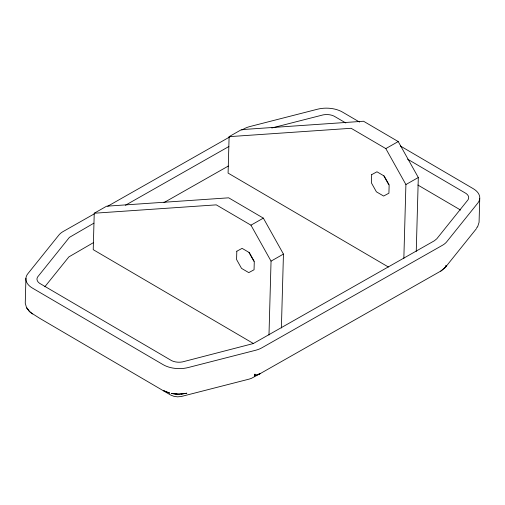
<?xml version="1.0" encoding="UTF-8"?>
<svg xmlns="http://www.w3.org/2000/svg" width="505" height="505" viewBox="0 0 505 505"><rect width="100%" height="100%" fill="white"/><g stroke="black" fill="none" stroke-linecap="round" stroke-linejoin="round"><path stroke-width="0.76" d="M25.925 278.261L25.25 303.246L26.645 308.037M281.386 328.01L283.45 254.084L263.351 218.135L228.677 197.821L106.643 206.191L94.239 213.23L93.223 249.666L253.554 343.596M416.246 251.433L418.31 177.514L398.218 141.564L363.537 121.244L241.504 129.621L229.106 136.659L228.09 173.095L388.414 267.025M268.982 335.049L271.046 261.129L250.953 225.173L216.273 204.86L94.239 213.23M403.842 258.478L405.906 184.552L385.814 148.603L351.139 128.289L229.106 136.659M479.737 198.516L479.075 222.307L477.572 226.998M255.132 374.382L254.312 375.935L254.823 375.537L254.943 374.06L254.552 375.853L260.201 373.624L441.503 270.661L445.359 267.347L476.379 228.714M444.848 267.751L440.751 271.109M445.959 266.034L446.098 265.529L445.751 266.823L444.829 267.82L445.959 266.034L445.372 267.347M476.587 228.083L477.2 227.023M44.844 286.752L68.863 256.906L93.374 242.671M32.673 313.965L29.12 311.219L26.961 308.069L30.319 312.342L39.914 318.434L170.545 394.967L173.865 396.318L177.564 396.842L181.276 396.494L249.173 379.103L251.471 378.327L260.201 373.624L254.312 375.935M94.713 213.609L63.258 231.467A22.113 12.745 1.6 0 0 58.902 235.033L27.889 273.666A22.113 12.745 1.6 0 0 32.503 288.134L163.134 364.667A22.113 12.745 1.6 0 0 188.144 367.552L255.606 350.268A22.113 12.745 1.6 0 0 261.855 347.819L442.412 245.304A22.113 12.745 1.6 0 0 446.761 241.737L477.774 203.105A22.113 12.745 1.6 0 0 473.166 188.636L400.364 145.989M107.71 206.229L230.81 136.331M241.756 130.12L243.808 128.952A22.113 12.745 1.6 0 1 250.057 126.502L317.519 109.219A22.113 12.745 1.6 0 1 342.529 112.104L359.541 122.071M93.917 223.153L69.406 237.382L37.572 277.049A11.047 6.369 1.6 0 0 39.554 283.28L171.668 360.671A11.047 6.369 1.6 0 0 182.431 361.915L253.264 343.564L434.357 240.784L436.806 238.777L468.091 199.721A11.047 6.369 1.6 0 0 466.109 193.497L407.56 159.144M125.436 205.251L228.904 146.507M163.948 202.6L228.361 166.031M250.953 225.173L263.351 218.135M385.814 148.603L398.218 141.564M271.046 261.129L283.45 254.084M405.906 184.552L418.31 177.514M181.27 394.115L186.85 393.212L179.338 394.19L171.372 393.464L177.318 394.178L185.24 393.559M271.785 127.999L323.238 114.856A11.047 6.369 1.6 0 1 334.001 116.099L345.818 122.974M171.605 393.534L177.375 394.197M165.968 391.811L169.775 393.111L163.304 390.498L164.365 391.072M417.869 185.026L460.61 210.067M383.844 175.91L388.799 184.773M248.978 252.481L253.933 261.344M26.999 308.037L27.535 309.129M236.813 251.231L236.58 259.526L241.535 268.389L248.769 272.624L254.053 269.758L254.286 261.464L249.331 252.601L242.091 248.359L236.813 251.231M371.674 174.654L371.44 182.949L376.395 191.812L383.636 196.054L388.919 193.188L389.147 184.893L384.191 176.03L376.957 171.788L371.674 174.654"/></g></svg>
